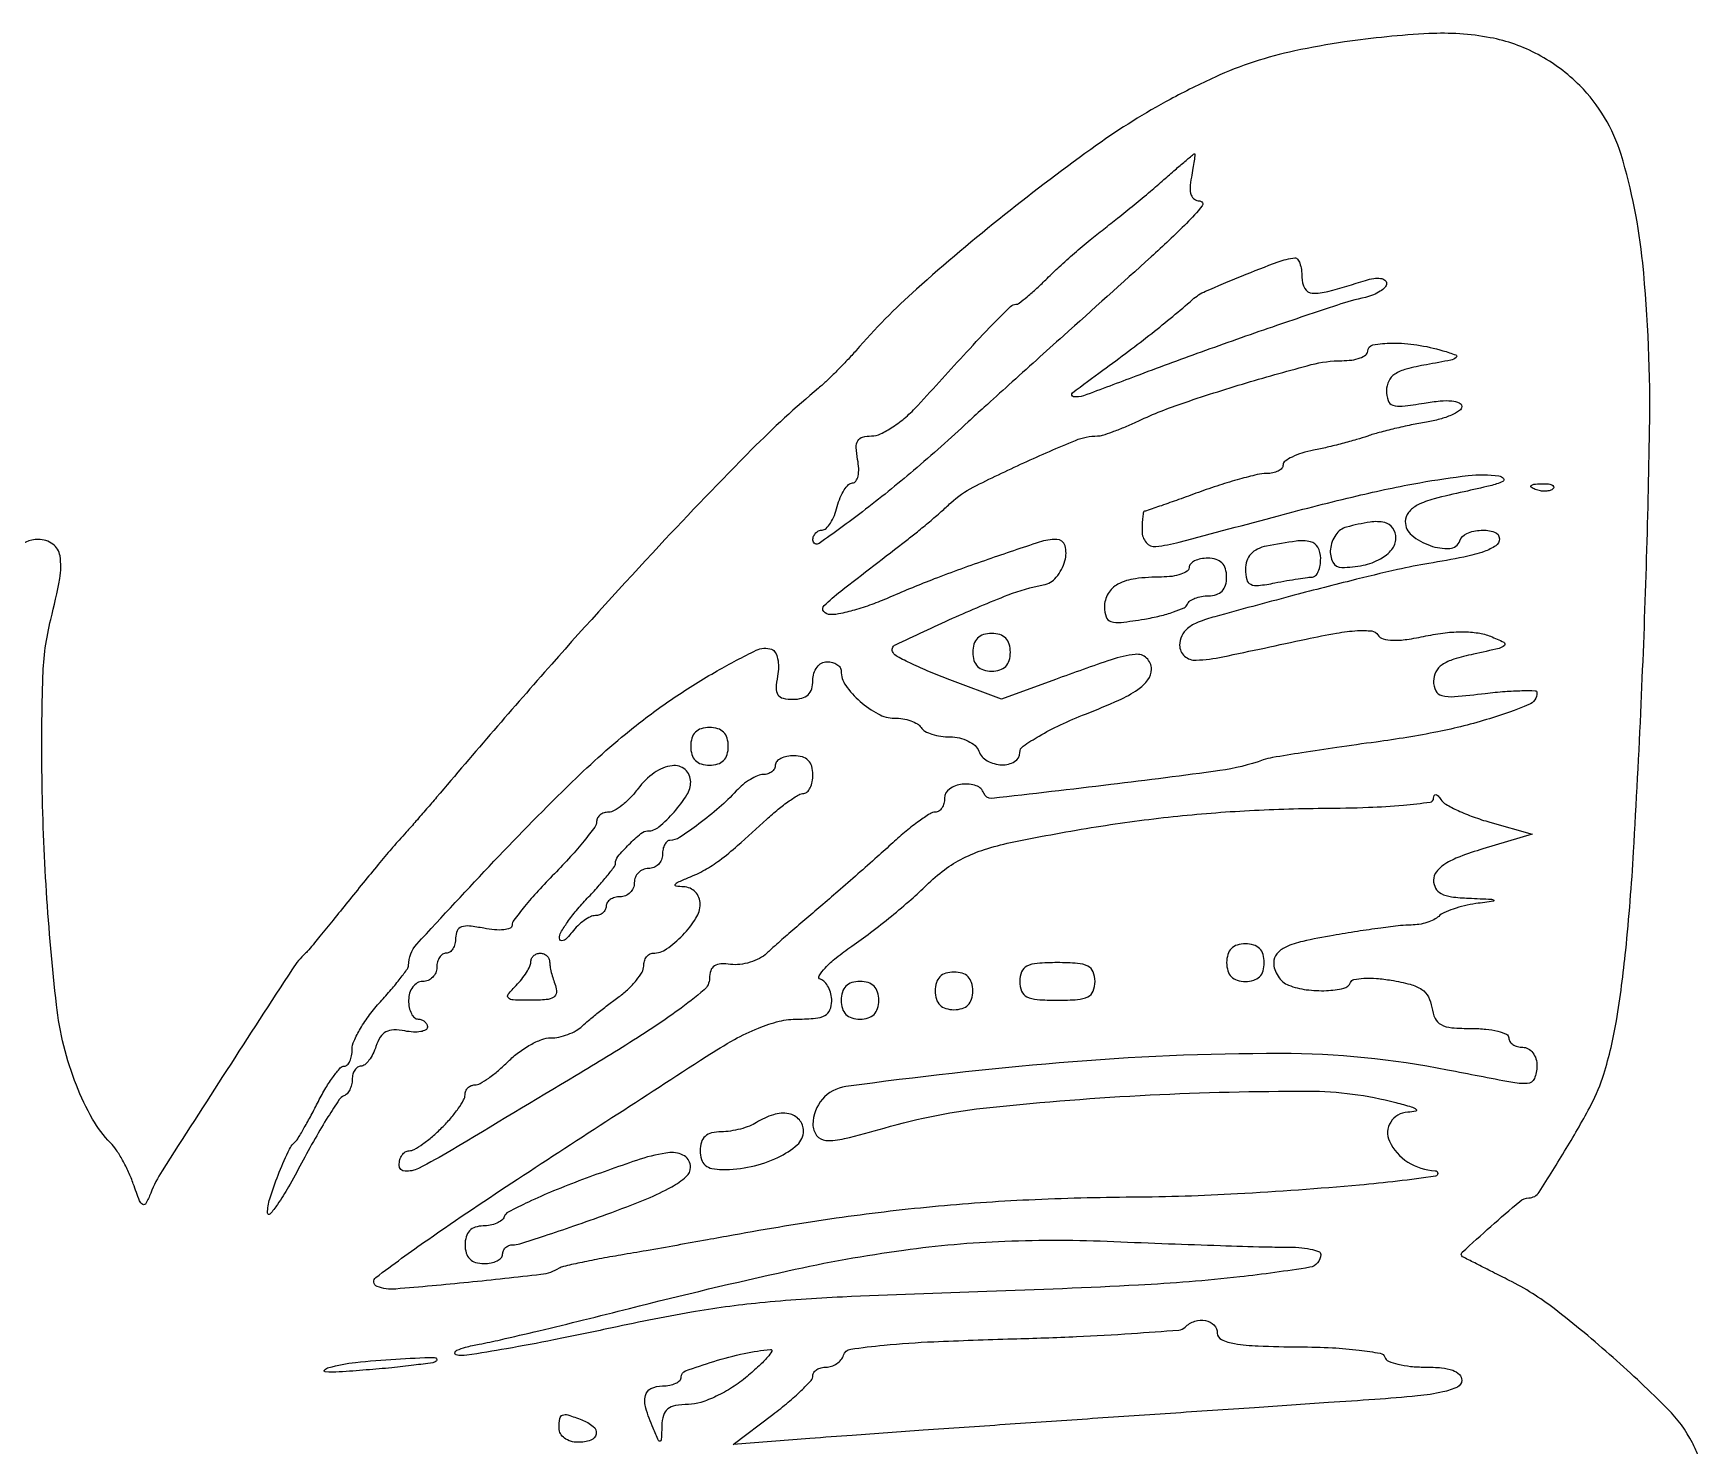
# Model space of a CAD drawing. Extents: x 0 to 371, y 0 to 299.
# Drawn here: x 191.1 to 368.1, y 148.6 to 298.8 of the extents above; entities that cross this region are included whole.
import ezdxf

# ---------------------------------------------------------------- set-up
doc = ezdxf.new("R2010")
doc.units = 0

msp = doc.modelspace()

# ---------------------------------------------------------------- linework, layer by layer
msp.add_lwpolyline([(368.092174, 147.704481, 0.025387), (367.529026, 148.94387, 0.076867), (364.903729, 152.53938, 0.015307), (359.098445, 158.013772, 0.016764), (352.824288, 163.212508, 0.048382), (348.050709, 166.216762, -0.000551), (346.277854, 167.108707, -0.000805), (344.718641, 167.89847, -0.000385), (343.393371, 168.573705, -0.014435), (343.097857, 168.735477, -0.504362), (343.047637, 169.203892, -0.004497), (346.104483, 171.963537, -0.006168), (349.1683, 174.613088, -0.170615), (350.145754, 174.984027, 0.248476), (351.217432, 175.58604, 0.006931), (354.121892, 180.23908, 0.014165), (356.767227, 184.90416, 0.047248), (358.114391, 188.152959, 0.033823), (359.447368, 193.819447, 0.015713), (360.442328, 201.313486, 0.01061), (361.27425, 211.775251, 0.003311), (362.084982, 227.5, 0.007123), (362.978542, 256.650113, 0.028852), (362.24527, 274.399138, 0.049129), (359.940911, 285.935233, 0.123132), (355.556432, 293.243568, 0.072659), (351.12164, 296.547782, 0.078065), (346.032494, 298.344903, 0.058995), (339.518071, 298.774111, 0.023163), (330.547238, 297.888693, 0.015812), (325.23462, 296.942141, 0.02748), (320.910547, 295.778462, 0.027695), (316.763091, 294.154478, 0.016361), (312, 291.786863, 0.03144), (304.167081, 286.909953, 0.013615), (294.364664, 279.504831, 0.013598), (284.997756, 271.592812, 0.032148), (278.588942, 265.087571, -0.010264), (277.650669, 264.047912, -0.007249), (276.556222, 262.917444, -0.007319), (275.478058, 261.866841, -0.015282), (274.602453, 261.087571, 0.023211), (267.517852, 254.578277, 0.007527), (257.648623, 244.323206, 0.006939), (246.225954, 231.745181, 0.005185), (233.974071, 217.578598, -0.002206), (232.916901, 216.341393, -0.001855), (231.786133, 215.039616, -0.001871), (230.744744, 213.858622, -0.005173), (230, 213.037649, 0.01116), (229.179499, 212.11111, 0.002291), (227.775586, 210.437123, 0.00241), (226.162337, 208.476382, 0.002264), (224.533909, 206.459051, -0.001531), (222.975645, 204.52284, -0.002168), (221.576021, 202.809846, -0.00123), (220.384765, 201.37193, -0.030977), (220.033909, 201, 0.060411), (218.648265, 199.346562, 0.00087), (211.646684, 188.544649, 0.00108), (204.78923, 177.874155, 0.047049), (203.568247, 175.5, -0.023035), (203.063974, 174.391819, -0.418902), (202.728757, 174.286541, -0.180936), (202.384873, 174.675701, -0.007219), (201.722861, 176.482143, 0.023067), (201.222373, 177.724506, 0.019391), (200.582251, 178.991361, 0.019831), (199.906101, 180.103407, 0.049902), (199.306384, 180.836473, -0.067889), (197.380285, 183.371033, -0.035134), (195.668019, 186.970493, -0.032824), (194.335701, 191.156292, -0.032369), (193.555078, 195.5, -0.012515), (192.492678, 207.53157, -0.012071), (192.017208, 219.746982, -0.011451), (192.104099, 230.424932, -0.053687), (192.949732, 236.5, 0.015744), (193.892748, 240.837178, 0.084611), (193.925948, 243.244707, 0.199938), (193.154783, 244.503353, 0.157899), (191.62132, 245, 0.214902), (189.226566, 243.920888, 0.113015)], format="xyb")
for points in [[(314.244751, 283.5, 0.034975), (314.112117, 282.390344, 0.097509), (314.225218, 281.617767, 0.158542), (314.574227, 281.162679, 0.149031), (315.133423, 280.985884, -0.622208), (315.386863, 280.457572, -0.031258), (313.730732, 278.600953, -0.011263), (309.965425, 275.040868, -0.001094), (300.63716, 266.647741, 0.000644), (297.771499, 264.074016, 0.000596), (294.836289, 261.424649, 0.000594), (292.228076, 259.059151, 0.00199), (290.526696, 257.5, -0.009986), (284.702929, 252.33195, -0.013767), (279.258205, 247.944193, -0.008632), (274.666317, 244.571386, -0.608659), (274, 244.915971, -0.089292), (274.074506, 245.329848, -0.09511), (274.288153, 245.681566, -0.099864), (274.606715, 245.916876, -0.109722), (274.980948, 246, 0.196992), (275.401511, 246.172385, 0.05533), (275.858059, 246.734375, 0.046776), (276.277157, 247.542915, 0.034719), (276.589356, 248.5, -0.035689), (276.903591, 249.457034, -0.047726), (277.328649, 250.265625, -0.056603), (277.793853, 250.826482, -0.193686), (278.224985, 251, 0.255556), (278.573379, 251.19051, 0.090492), (278.79662, 251.734375, 0.062244), (278.865182, 252.542108, 0.037326), (278.755249, 253.5, -0.032901), (278.59766, 254.77364, -0.149218), (278.772657, 255.492095, -0.19726), (279.282906, 255.876861, -0.064234), (280.237462, 256, 0.112482), (281.190834, 256.217224, 0.03396), (282.491052, 256.954687, 0.032127), (283.879803, 258.006194, 0.029985), (285.156751, 259.25, -0.001209), (290.325921, 264.899702, -0.006743), (293.145575, 267.884739, -0.005895), (295.013167, 269.764352, -0.196683), (295.589048, 270, 0.165088), (295.927322, 270.114819, 0.009515), (296.795806, 270.807813, 0.013659), (297.809352, 271.696447, 0.009556), (298.904041, 272.75, -0.010938), (300.192927, 273.983607, -0.00616), (301.807617, 275.426562, -0.006145), (303.473938, 276.843475, -0.010002), (304.926582, 278, 0.00552), (306.405496, 279.155936, 0.003216), (308.155174, 280.573438, 0.003214), (309.889656, 282.015965, 0.00543), (311.322325, 283.25, -0.002057), (312.529693, 284.304241, -0.003305), (313.568899, 285.192187, -0.000664), (314.488068, 285.965032, -0.176243), (314.584189, 286, -0.450803), (314.630191, 285.947946, -0.002915), (314.541597, 285.265625, -0.008473), (314.418077, 284.458698, -0.005011)], [(326, 272.883423, 0.126807), (326.308808, 271.685367, 0.259293), (327.106394, 271.186597, 0.080594), (328.776456, 271.370036, 0.007577), (332.75, 272.535898, -0.035958), (333.642224, 272.74355, -0.072754), (334.361862, 272.751846, -0.120269), (334.824675, 272.570678, -0.244265), (335, 272.233209, -0.184854), (334.839565, 271.814087, -0.063232), (334.339063, 271.380976, -0.052528), (333.611169, 271.000098, -0.03997), (332.75, 270.736324, 0.025783), (329.781702, 269.918402, 0.002627), (322.862957, 267.581852, 0.003544), (315.27199, 264.91347, 0.00455), (308.329445, 262.346012, -0.002338), (302.784416, 260.267441, -0.134496), (301.708357, 260.174045, -0.650648), (301.607729, 260.591893, -0.006637), (304.823298, 262.986958, 0.004309), (307.572503, 265.014827, 0.005757), (310.030335, 266.905343, 0.006233), (312.270322, 268.715414, 0.007164), (314.361591, 270.5, -0.077099), (315.744134, 271.380074, -0.006716), (319.592997, 273.005288, -0.007343), (323.465125, 274.513515, -0.064809), (325.25, 274.926363, -0.260959), (325.537316, 274.800576, -0.074075), (325.779688, 274.356625, -0.054247), (325.945513, 273.689, -0.03378)], [(341, 265.067357, -0.018296), (342.3583, 264.614369, -0.572023), (342.407929, 264.330572, -0.12913), (341.846465, 264.060811, -0.003814), (339.25, 263.57914, 0.019945), (337.102032, 263.108538, 0.080059), (335.875617, 262.567687, 0.137191), (335.232354, 261.838676, 0.113056), (335, 260.824204, 0.078889), (335.167382, 259.769942, 0.238418), (335.665526, 259.269407, 0.109931), (336.682044, 259.166683, 0.012275), (339, 259.5, -0.018299), (340.705031, 259.724255, -0.046439), (341.952894, 259.725964, -0.077205), (342.737262, 259.529399, -0.30145), (343, 259.133211, -0.250543), (342.763335, 258.690555, -0.042853), (341.898438, 258.214478, -0.037912), (340.686556, 257.783414, -0.025469), (339.25, 257.469664, 0.009795), (337.631302, 257.168936, 0.007416), (335.867188, 256.777948, 0.007504), (334.221355, 256.361294, 0.017256), (333, 255.986876, -0.012776), (331.810997, 255.610691, -0.006267), (330.279688, 255.18963, -0.006214), (328.676776, 254.791632, -0.008982), (327.25, 254.48307, 0.025637), (326.005064, 254.170109, 0.037669), (324.954687, 253.759261, 0.042281), (324.204942, 253.317286, 0.243027), (324, 252.920545, -0.184434), (323.865809, 252.569127, -0.090322), (323.481791, 252.27041, -0.070185), (322.910934, 252.067958, -0.050209), (322.235883, 252, 0.057483), (321.232927, 251.884312, 0.009997), (319.382644, 251.4125, 0.010746), (317.224245, 250.765683, 0.009445), (315, 250, -0.001455), (312.883577, 249.233393, -0.002277), (311.057981, 248.5875, -0.000603), (309.462541, 248.033355, -0.083465), (309.264117, 248, 0.362355), (309.159568, 247.912781, 0.014025), (309.077584, 247.378255, 0.019324), (309.019015, 246.694909, 0.011715), (309, 245.883423, 0.172274), (309.432414, 244.665654, 0.255461), (310.457208, 244.246594, 0.036415), (312.96442, 244.715394, 0.00104), (323.5, 247.514968, -0.006931), (331.864106, 249.632347, -0.013886), (338.536053, 251.028701, -0.016506), (343.692087, 251.78441, -0.061895), (346.957454, 251.748134, -0.186058), (347.436731, 251.484652, -0.497428), (347.363955, 251.16364, -0.046754), (346.027753, 250.704103, -0.006962), (343.25, 250.071624, 0.011711), (340.054279, 249.311984, 0.053603), (338.274106, 248.633986, 0.108561), (337.338704, 247.866235, 0.168375), (337, 246.888947, 0.224934), (337.680224, 245.453395, 0.086585), (339.650771, 244.34324, 0.097535), (341.721737, 244.03901, 0.30946), (342.780686, 244.842059, -0.220234), (343.529241, 245.63709, -0.082335), (345.0621, 245.976091, -0.094386), (346.484911, 245.783036, -0.322457), (347, 245.067388, -0.246465), (346.613144, 244.330252, -0.067135), (345.402201, 243.714931, -0.035146), (343.235341, 243.125017, -0.008057), (339.5, 242.447519, 0.015428), (336.176442, 241.793969, 0.004729), (331.199811, 240.605203, 0.003945), (324.795942, 238.957568, 0.001993), (316.75, 236.785242, 0.026908), (314.970305, 236.19252, 0.076536), (313.844579, 235.535853, 0.113107), (313.22194, 234.741321, 0.110304), (313, 233.747519, 0.213516), (313.516325, 232.593539, 0.197038), (314.745623, 232.15831, 0.039055), (317.592857, 232.521537, 0.002112), (326.467162, 234.405447, -0.009818), (329.68455, 235.036808, -0.028981), (331.921798, 235.297931, -0.040465), (333.43349, 235.263699, -0.232481), (334.092643, 234.8501, 0.187383), (334.649739, 234.429441, 0.063377), (335.672588, 234.275169, 0.042195), (337.155688, 234.36609, 0.016142), (339.192528, 234.732209, -0.022763), (341.243614, 235.072929, -0.031069), (343.113811, 235.179607, -0.035303), (344.744488, 235.055903, -0.059458), (346.067046, 234.696886, -0.01875), (347.47015, 234.068041, -0.506524), (347.530727, 233.723933, -0.145778), (346.978318, 233.409236, -0.004008), (344.25, 232.798285, 0.021009), (342.160036, 232.255067, 0.074382), (340.912344, 231.660354, 0.123906), (340.242262, 230.913032, 0.121696), (340, 229.932415, 0.113269), (340.235771, 228.90501, 0.225443), (340.87229, 228.394298, 0.079858), (342.222892, 228.29509, 0.007735), (345.5, 228.628946, -0.009503), (347.60902, 228.83627, -0.016021), (349.384375, 228.919674, -0.009982), (350.803412, 228.912494, -0.406903), (351, 228.710923, -0.304492), (350.139919, 227.429546, -0.022636), (345.967962, 225.938543, -0.02535), (340.441677, 224.543412, -0.016138), (333.896605, 223.458118, 0.002683), (329.733152, 222.882362, 0.003691), (325.997705, 222.317176, 0.002375), (322.867699, 221.804682, 0.043893), (321.896605, 221.551775, -0.051214), (317.280173, 220.421247, -0.004813), (305.682614, 218.926233, -0.001344), (293.040048, 217.454531, -0.353522), (292.166667, 218.009938, 0.233466), (291.364943, 218.814753, 0.113075), (289.883166, 218.968538, 0.116897), (288.515454, 218.46227, 0.250963), (288, 217.5, -0.063617), (287.926735, 216.9265, -0.081538), (287.711594, 216.440625, -0.098485), (287.392618, 216.115529, -0.150768), (287.018192, 216, 0.142378), (286.454801, 215.836252, 0.014354), (285.284723, 215.045312, 0.017082), (283.923438, 213.994723, 0.012795), (282.495731, 212.75, -0.003441), (280.84322, 211.253966, -0.001839), (278.781335, 209.426563, -0.00183), (276.662565, 207.576319, -0.002856), (274.822959, 206, 0.001865), (273.123969, 204.55, 0.001865), (271.435995, 203.0875, 0.001822), (269.971961, 201.800001, 0.007403), (269.09542, 201, -0.068727), (268.319534, 200.449193, -0.045597), (267.307717, 200.034493, -0.045332), (266.228582, 199.807593, -0.064519), (265.25, 199.819551, 0.04618), (264.196608, 199.870982, 0.136611), (263.514326, 199.648623, 0.167613), (263.127365, 199.14178, 0.0792), (262.993105, 198.319551, -0.220065), (262.431601, 197.117542, -0.017772), (259.61552, 194.909244, -0.01675), (255.328344, 192.001476, -0.005481), (248.823955, 188, -0.000596), (235.525885, 180.040217, -0.017362), (232.05633, 178.129205, -0.12875), (230.621132, 177.819338, -0.401544), (230, 178.468063, -0.066462), (230.078186, 179.053672, -0.08354), (230.307102, 179.549993, -0.099358), (230.646776, 179.881936, -0.144958), (231.045455, 180, 0.130216), (231.59785, 180.146343, 0.023416), (232.50483, 180.721023, 0.023867), (233.529054, 181.514816, 0.01959), (234.545455, 182.454545, 0.01959), (235.485184, 183.470946, 0.023867), (236.278977, 184.49517, 0.023416), (236.853657, 185.40215, 0.130216), (237, 185.954545, -0.099038), (237.079812, 186.353531, -0.097945), (237.307102, 186.692898, -0.097945), (237.646469, 186.920188, -0.099038), (238.045455, 187, 0.131281), (238.599762, 187.148092, 0.023009), (239.518182, 187.734375, 0.023573), (240.557106, 188.542851, 0.019243), (241.590909, 189.5, -0.036182), (242.697068, 190.456688, -0.034032), (243.951664, 191.265625, -0.035875), (245.164198, 191.826039, -0.090552), (246.116883, 192, 0.05238), (246.989159, 192.091632, 0.037121), (247.93482, 192.367188, 0.037615), (248.808646, 192.771057, 0.062802), (249.460621, 193.25, -0.015639), (250.143962, 193.858757, -0.005539), (251.158216, 194.688021, -0.005491), (252.293007, 195.574802, -0.006433), (253.389192, 196.390073, 0.031368), (254.388394, 197.213626, 0.035511), (255.233075, 198.124415, 0.038176), (255.825497, 198.989518, 0.131789), (256, 199.640073, -0.071011), (256.074185, 200.159787, -0.086465), (256.290392, 200.600521, -0.100284), (256.611589, 200.895175, -0.136444), (256.988569, 201, 0.153295), (258.430273, 201.452649, 0.049428), (260.152801, 202.924903, 0.049504), (261.562025, 204.718815, 0.142693), (262, 206.222241, 0.093411), (261.869094, 206.916826, 0.097169), (261.49499, 207.505271, 0.097894), (260.92898, 207.905609, 0.096355), (260.25, 208.063386, -0.02396), (259.450548, 208.130792, -0.52188), (259.359102, 208.307836, -0.169216), (259.627129, 208.557689, -0.008258), (260.762765, 209.035884, 0.03128), (262.493182, 209.860216, 0.033517), (264.065847, 210.877411, 0.021192), (265.986903, 212.442069, 0.004864), (269.089325, 215.25, -0.014919), (270.300944, 216.303077, -0.019233), (271.477312, 217.192187, -0.017305), (272.49601, 217.851109, -0.135708), (273.034478, 218, 0.1966), (273.403315, 218.150858, 0.086348), (273.716378, 218.5875, 0.06626), (273.928946, 219.234499, 0.04631), (274, 220, 0.072254), (273.873159, 220.873159, 0.124864), (273.5, 221.5, 0.124864), (272.873159, 221.873159, 0.072254), (272, 222, 0.048028), (271.234582, 221.926307, 0.068025), (270.5875, 221.70625, 0.088204), (270.151477, 221.381882, 0.191087), (270, 221, -0.126938), (269.901595, 220.618633, -0.100762), (269.624658, 220.29375, -0.089679), (269.210396, 220.075349, -0.076723), (268.722241, 220, 0.09943), (268.119636, 219.878969, 0.037171), (267.347288, 219.485938, 0.035021), (266.545719, 218.919663, 0.035616), (265.835849, 218.25, -0.026867), (264.040319, 216.495843, -0.019803), (261.879154, 214.746685, -0.015304), (259.815837, 213.303934, -0.145925), (258.796609, 213, 0.181717), (258.492543, 212.885718, 0.091146), (258.234004, 212.559375, 0.071077), (258.058853, 212.073951, 0.051136), (258, 211.5, -0.099038), (257.885486, 210.927543, -0.097945), (257.559375, 210.440625, -0.097945), (257.072457, 210.114514, -0.099038), (256.5, 210, 0.099038), (255.927543, 209.885486, 0.097945), (255.440625, 209.559375, 0.097945), (255.114514, 209.072457, 0.099038), (255, 208.5, -0.099038), (254.885486, 207.927543, -0.097945), (254.559375, 207.440625, -0.097945), (254.072457, 207.114514, -0.099038), (253.5, 207, 0.064853), (252.926543, 206.925306, 0.082425), (252.440625, 206.70625, 0.098894), (252.115568, 206.381354, 0.148195), (252, 206, -0.113217), (251.912501, 205.618535, -0.100251), (251.665196, 205.29375, -0.094072), (251.295455, 205.075826, -0.086463), (250.860243, 205, 0.11302), (250.329883, 204.878567, 0.04167), (249.66506, 204.485938, 0.038672), (248.984545, 203.919623, 0.037549), (248.392046, 203.25, -0.029495), (247.878089, 202.649959, -0.089936), (247.444494, 202.337683, -0.260974), (247.169888, 202.355776, -0.246196), (247.031803, 202.601686, -0.140966), (247.187079, 203.206696, -0.019838), (247.890592, 204.301895, -0.021341), (248.853569, 205.559905, -0.016681), (250, 206.842584, 0.0086), (251.149389, 208.087487, 0.012409), (252.11875, 209.230184, 0.008158), (252.881396, 210.208029, 0.162935), (253, 210.562327, -0.176641), (253.262157, 211.281236, -0.020766), (254.431628, 212.55977, -0.020704), (255.703006, 213.737056, -0.17825), (256.41714, 214, 0.176031), (257.625072, 214.438867, 0.038401), (259.234776, 216.011501, 0.039349), (260.600006, 217.838946, 0.141678), (261, 219.222241, 0.217485), (260.404611, 220.526302, 0.213802), (259.022895, 220.943045, 0.124736), (257.130977, 220.195022, 0.075636), (255.402724, 218.5, -0.02965), (254.591204, 217.543156, -0.033942), (253.705891, 216.734375, -0.036208), (252.873751, 216.165064, -0.132677), (252.262651, 216, 0.077213), (251.780281, 215.925063, 0.089932), (251.370904, 215.707956, 0.100773), (251.09723, 215.384962, 0.126178), (251, 215.005807, -0.161119), (250.804497, 214.414852, -0.010385), (249.678125, 212.9628, -0.014312), (248.2239, 211.267978, -0.010126), (246.5, 209.446991, 0.009339), (244.77599, 207.631622, 0.013369), (243.321875, 205.954097, 0.009209), (242.185916, 204.517394, 0.164102), (242, 203.966184, -0.309935), (241.787888, 203.656867, -0.065997), (241.11875, 203.495379, -0.047734), (240.150035, 203.486069, -0.02791), (239, 203.65, 0.022111), (237.475293, 203.8854, 0.10999), (236.619231, 203.790737, 0.205499), (236.165392, 203.380825, 0.108132), (236, 202.625, -0.059639), (235.925611, 202.003555, -0.078506), (235.70625, 201.477344, -0.09682), (235.38142, 201.124932, -0.159601), (235, 201, 0.148195), (234.618646, 200.884432, 0.098894), (234.29375, 200.559375, 0.082425), (234.074694, 200.073457, 0.064853), (234, 199.5, -0.099038), (233.885486, 198.927543, -0.097945), (233.559375, 198.440625, -0.097945), (233.072457, 198.114514, -0.099038), (232.5, 198, 0.130775), (231.924246, 197.846791, 0.10214), (231.4375, 197.416667, 0.08892), (231.111864, 196.769411, 0.072314), (231, 196, 0.048028), (231.073693, 195.234582, 0.068025), (231.29375, 194.5875, 0.088204), (231.618118, 194.151477, 0.191087), (232, 194, -0.084813), (232.381878, 193.934754, -0.093418), (232.70625, 193.746985, -0.100434), (232.923181, 193.467222, -0.11535), (233, 193.138672, -0.278227), (232.821828, 192.843266, -0.080019), (232.294535, 192.665217, -0.055733), (231.518812, 192.622822, -0.033045), (230.598417, 192.736435, 0.048835), (229.415242, 192.844749, 0.121682), (228.579003, 192.63258, 0.131879), (227.978727, 192.07011, 0.062161), (227.531029, 191.097764, -0.03786), (227.207534, 190.294877, -0.04814), (226.78685, 189.616218, -0.05621), (226.337506, 189.14667, -0.175541), (225.932612, 189, 0.149959), (225.57695, 188.890877, 0.098617), (225.273955, 188.583854, 0.081817), (225.069615, 188.124959, 0.064002), (225, 187.583333, -0.058233), (224.933792, 187.016781, -0.059431), (224.7388, 186.484896, -0.065638), (224.451078, 186.065417, -0.120541), (224.110808, 185.833333, 0.157318), (223.622811, 185.44613, 0.00682), (222.422142, 183.590707, 0.011046), (221.058842, 181.309209, 0.007597), (219.610808, 178.666947, -0.008699), (218.223119, 176.147988, -0.019348), (217.060675, 174.292303, -0.033564), (216.258832, 173.270615, -0.687472), (216, 173.369894, -0.076815), (216.234888, 174.889803, -0.016412), (217.127238, 177.41663, -0.015514), (218.17554, 179.873292, -0.093015), (218.979646, 181, 0.066605), (219.270266, 181.365077, 0.005075), (219.907465, 182.454688, 0.006909), (220.638934, 183.77725, 0.005207), (221.407471, 185.25, -0.016661), (222.199499, 186.686562, -0.023895), (223.002115, 187.898438, -0.021342), (223.72852, 188.805168, -0.216462), (224.157471, 189, 0.19946), (224.479382, 189.133738, 0.085352), (224.752507, 189.522035, 0.065353), (224.938041, 190.096901, 0.045448), (225, 190.777139, -0.106555), (225.193743, 191.675934, -0.027608), (225.88125, 192.997088, -0.0268), (226.851737, 194.450906, -0.024492), (228, 195.838857, 0.00826), (229.14939, 197.139801, 0.011915), (230.11875, 198.33052, 0.007727), (230.882831, 199.348251, 0.158441), (231, 199.708726, -0.187514), (231.877185, 201.965463, -0.004058), (240.079855, 210.778129, -0.01003), (248.381315, 219.207722, -0.024319), (254.92214, 224.995203, -0.02017), (259.238396, 228.178114, -0.019841), (263.820319, 231.02143, -0.01418), (267.967471, 233.219423, -0.201941), (269.604659, 233.318558, -0.184127), (269.99328, 232.989749, -0.071612), (270.246399, 232.320172, -0.058164), (270.337002, 231.437143, -0.043761), (270.238082, 230.465114, 0.034231), (270.083478, 229.18775, 0.161523), (270.276519, 228.485507, 0.194811), (270.823886, 228.11308, 0.053212), (271.883423, 228, 0.064034), (272.827779, 228.12144, 0.125985), (273.485428, 228.48623, 0.131465), (273.869599, 229.109637, 0.07284), (274, 230, -0.072314), (274.111864, 230.769411, -0.08892), (274.4375, 231.416667, -0.10214), (274.924246, 231.846791, -0.130775), (275.5, 232, -0.064076), (276.073484, 231.926204, -0.081871), (276.559375, 231.709608, -0.098643), (276.884455, 231.388432, -0.149803), (277, 231.011431, 0.15525), (277.486706, 229.48172, 0.057639), (279.012555, 227.780925, 0.057167), (280.932997, 226.438109, 0.124638), (282.663224, 226, -0.041261), (283.55783, 225.92605, -0.043518), (284.411758, 225.70625, -0.047676), (285.106566, 225.384064, -0.122545), (285.5, 225, 0.131736), (285.908481, 224.615428, 0.045117), (286.662745, 224.29375, 0.041106), (287.59871, 224.073827, 0.037171), (288.590402, 224, -0.05628), (289.578718, 223.888401, -0.058178), (290.505595, 223.559375, -0.064545), (291.236212, 223.074151, -0.122922), (291.638374, 222.5, 0.177168), (292.544602, 221.460696, 0.11723), (294.087082, 221.034464, 0.143272), (295.450803, 221.380357, 0.26543), (296, 222.342014, -0.245472), (296.346134, 223.004569, -0.019837), (298.05625, 224.096553, -0.023146), (300.317898, 225.280687, -0.015541), (303, 226.430383, 0.010871), (306.534496, 227.906541, 0.04534), (308.548649, 229.027841, 0.084695), (309.627022, 230.068465, 0.159898), (310, 231.204947, 0.209291), (309.484593, 232.382326, 0.21648), (308.280253, 232.780311, 0.055715), (305.717649, 232.211208, 0.005544), (299.781443, 230.105102), (294.062887, 228.004542), (288.55045, 230.067008, -0.009549), (286.401049, 230.91834, -0.013108), (284.50452, 231.770816, -0.009818), (282.971571, 232.54619, -0.133104), (282.517938, 232.970975, -0.447321), (282.764474, 233.804204, -0.004787), (288.848723, 236.611541, -0.012072), (294.754562, 239.098643, -0.049133), (298.5, 240.160486, 0.179583), (299.878125, 240.974342, 0.099361), (300.799309, 242.727041, 0.140323), (300.810506, 244.32544, 0.336663), (299.922222, 245, 0.079036), (298.070917, 244.705522, 0.004525), (292.588233, 242.860968, 0.007675), (286.907948, 240.794335, 0.013269), (282.260898, 238.879663, -0.016672), (280.480313, 238.160159, -0.016123), (278.63594, 237.552151, -0.01627), (276.979872, 237.122832, -0.055336), (275.873394, 237, -0.225026), (275.151661, 237.342143, -0.388686), (275.186161, 237.957659, -0.02853), (276.951961, 239.494965, -0.00104), (284, 244.933519, 0.007403), (285.114069, 245.816024, 0.004558), (286.400264, 246.885932, 0.00457), (287.653084, 247.967373, 0.008156), (288.660473, 248.882715, -0.071252), (291.0548, 250.561906, -0.010396), (296.421476, 253.144765, -0.008977), (301.919842, 255.533298, -0.098279), (304.271279, 256, 0.075996), (304.807241, 256.081935, 0.011152), (305.851238, 256.434524, 0.012378), (307.074487, 256.912868, 0.010344), (308.348871, 257.479231, -0.027323), (313.146781, 259.419322, -0.010025), (320.114224, 261.647954, -0.007943), (326.997893, 263.580104, -0.064529), (330.23788, 264, 0.034418), (331.29584, 264.072913, 0.052484), (332.188627, 264.29375, 0.068343), (332.802602, 264.616391, 0.242198), (333, 265, -0.360591), (333.556417, 265.671217, -0.044545), (335.593856, 265.870399, -0.04011), (338.242461, 265.680012, -0.033356)], [(352.729167, 250.395833, -0.126455), (352.402231, 250.202593, -0.060344), (351.916927, 250.123424, -0.05415), (351.359369, 250.160852, -0.051402), (350.8125, 250.316886, -0.054073), (350.395823, 250.538436, -0.470617), (350.37858, 250.720685, -0.168741), (350.670344, 250.862007, -0.018894), (351.416667, 250.921053, -0.028489), (352.112848, 250.910055, -0.077125), (352.592839, 250.799335, -0.208169), (352.77538, 250.614691, -0.296942)], [(330.75, 246.310674, 0.182788), (329.60387, 245.497285, 0.11961), (329.035922, 243.960153, 0.152638), (329.297581, 242.578003, 0.279905), (330.25, 242.013655, 0.047861), (332.509534, 242.255374, 0.073291), (334.357582, 242.926911, 0.096553), (335.570201, 243.922379, 0.174468), (336, 245.116631, 0.150857), (335.665748, 246.199264, 0.189276), (334.804316, 246.785771, 0.095987), (333.246818, 246.83601, 0.024122)], [(322.25, 244.294267, 0.064637), (321.284618, 243.975022, 0.097125), (320.576373, 243.445377, 0.103179), (320.148371, 242.713912, 0.081123), (320, 241.805449, 0.061213), (320.131682, 240.733874, 0.228079), (320.55407, 240.22525, 0.138344), (321.385011, 240.095981, 0.019199), (323.125, 240.375, -0.004902), (324.385597, 240.614291, -0.005698), (325.589063, 240.816406, -0.005102), (326.610229, 240.965306, -0.03366), (327.125, 241, 0.212215), (327.459633, 241.148727, 0.080658), (327.742969, 241.5875, 0.061381), (327.935839, 242.234286, 0.041823), (328, 243, 0.123944), (327.707447, 244.162055, 0.217363), (326.932689, 244.750378, 0.090216), (325.386288, 244.81452, 0.012947)], [(314, 242, -0.25072), (313.794513, 241.615966, -0.064599), (313.142775, 241.29375, -0.050053), (312.199652, 241.072813, -0.032533), (311.081787, 241, 0.031495), (308.292302, 240.824116, 0.089679), (306.442619, 240.242163, 0.140105), (305.388587, 239.236142, 0.133357), (305, 237.805113, 0.084648), (305.17809, 236.7607, 0.239834), (305.697282, 236.265019, 0.10338), (306.766087, 236.173488, 0.010998), (309.25, 236.530101, 0.017637), (310.902184, 236.864775, 0.0246), (312.349479, 237.287728, 0.022663), (313.473985, 237.73534, 0.198891), (313.833333, 238.117998, -0.152157), (314.097796, 238.456419, -0.058033), (314.631771, 238.740912, -0.05054), (315.325343, 238.934804, -0.042927), (316.083333, 239, 0.079088), (316.906022, 239.130948, 0.123365), (317.510417, 239.51087, 0.119776), (317.87567, 240.140434, 0.071947), (318, 241, 0.072254), (317.873159, 241.873159, 0.124864), (317.5, 242.5, 0.124864), (316.873159, 242.873159, 0.072254), (316, 243, 0.048028), (315.234582, 242.926307, 0.068025), (314.5875, 242.70625, 0.088204), (314.151477, 242.381882, 0.191087)], [(291, 233, 0.072254), (291.126841, 232.126841, 0.124864), (291.5, 231.5, 0.124864), (292.126841, 231.126841, 0.072254), (293, 231, 0.072254), (293.873159, 231.126841, 0.124864), (294.5, 231.5, 0.124864), (294.873159, 232.126841, 0.072254), (295, 233, 0.072254), (294.873159, 233.873159, 0.124864), (294.5, 234.5, 0.124864), (293.873159, 234.873159, 0.072254), (293, 235, 0.072254), (292.126841, 234.873159, 0.124864), (291.5, 234.5, 0.124864), (291.126841, 233.873159, 0.072254)], [(261, 223, 0.072254), (261.126841, 222.126841, 0.124864), (261.5, 221.5, 0.124864), (262.126841, 221.126841, 0.072254), (263, 221, 0.072254), (263.873159, 221.126841, 0.124864), (264.5, 221.5, 0.124864), (264.873159, 222.126841, 0.072254), (265, 223, 0.072254), (264.873159, 223.873159, 0.124864), (264.5, 224.5, 0.124864), (263.873159, 224.873159, 0.072254), (263, 225, 0.072254), (262.126841, 224.873159, 0.124864), (261.5, 224.5, 0.124864), (261.126841, 223.873159, 0.072254)], [(346, 214.929646), (350.5, 213.65231), (345.25, 212.089114, 0.017219), (342.796833, 211.265728, 0.051662), (341.216159, 210.479643, 0.084902), (340.312304, 209.664027, 0.168383), (340, 208.762959, 0.125592), (340.216133, 207.916075, 0.150973), (340.803024, 207.345434, 0.086005), (341.898456, 207.00647, 0.022145), (343.75, 206.850168, -0.001033), (346.151373, 206.749253, -0.154116), (346.408323, 206.655491, -0.661073), (346.380678, 206.548633, -0.001994), (344.5, 206.273221, 0.023158), (343.281838, 206.041811, 0.023836), (342.102188, 205.700424, 0.024425), (341.112882, 205.30734, 0.086204), (340.55, 204.923053, -0.079435), (340.045753, 204.568765, -0.03691), (339.300937, 204.271147, -0.035366), (338.455131, 204.068052, -0.041262), (337.631913, 204, 0.028105), (336.500513, 203.936353, 0.004921), (334.381952, 203.676095, 0.005326), (331.900421, 203.319486, 0.004759), (329.331913, 202.897345, 0.011234), (326.087191, 202.256886, 0.052856), (324.288141, 201.654787, 0.11005), (323.343552, 200.939995, 0.177785), (323, 200.004334, 0.080498), (323.118259, 199.274542, 0.065579), (323.46465, 198.561592, 0.066564), (323.977078, 197.972808, 0.089056), (324.581787, 197.606989, 0.058416), (326.471946, 197.124938, 0.044174), (328.613209, 197.029118, 0.043933), (330.452668, 197.27219, 0.253944), (331.166667, 197.894089, -0.261285), (331.531353, 198.203008, -0.034294), (332.577083, 198.332383, -0.032682), (333.943243, 198.317614, -0.021698), (335.5, 198.130625, -0.024016), (337.523273, 197.697364, -0.083023), (338.740231, 197.147117, -0.122732), (339.449607, 196.364344, -0.087746), (339.819551, 195.236536, 0.075213), (340.168129, 194.077152, 0.16245), (340.805218, 193.412582, 0.101605), (341.937395, 193.084682, 0.01985), (344.069551, 193, -0.024022), (345.575812, 192.927592, -0.038286), (346.845431, 192.70625, -0.044896), (347.751391, 192.38693, -0.293571), (348, 192, 0.148195), (348.115568, 191.618646, 0.098894), (348.440625, 191.29375, 0.082425), (348.926543, 191.074694, 0.064853), (349.5, 191, -0.130775), (350.075754, 190.846791, -0.10214), (350.5625, 190.416667, -0.08892), (350.888136, 189.769411, -0.072314), (351, 189, -0.102583), (350.724451, 187.671086, -0.28701), (349.974109, 187.154549, -0.057863), (348.226727, 187.280036, -0.001994), (341.5, 188.582626, 0.048587), (323.723861, 190.333291, 0.021609), (300.173469, 189.340244, 0.01257), (277.507192, 186.825556, 0.375024), (274, 182.807235, 0.162537), (274.395341, 181.62321, 0.222251), (275.373898, 181.102654, 0.073698), (277.368287, 181.293967, 0.009265), (281.568499, 182.417133, -0.043713), (292.804587, 184.606646, -0.013837), (309.852645, 185.928951, -0.01273), (326.68845, 186.337762, -0.064174), (336, 185.126528, -0.006833), (337.632185, 184.672716, -0.10073), (338.155972, 184.396263, -0.639057), (338.105101, 184.199428, -0.033797), (337.25, 184.102361, 0.245155), (335.444232, 183.053311, 0.256201), (335.31706, 181.006993, 0.143009), (337.264009, 178.803371, 0.127939), (340.178571, 177.874338, -0.904305), (340.205461, 177.294487, -0.014837), (332.119597, 176.34339, -0.007753), (319.136015, 175.408153, -0.012318), (308, 175.054286, 0.009767), (296.957376, 174.759769, 0.012128), (286.707038, 174.03639, 0.012092), (276.478298, 172.814499, 0.009607), (265.5, 171.017022, -0.001012), (262.77362, 170.522372, -0.000601), (259.521465, 169.943162, -0.000601), (256.276171, 169.373217, -0.001036), (253.573071, 168.90761, 0.00441), (251.255452, 168.492278, 0.006211), (249.197242, 168.078131, 0.003796), (247.47757, 167.696144, 0.082034), (246.999554, 167.499724, -0.110072), (245.073613, 166.830746, -0.004061), (237.362936, 166.003077, -0.00399), (229.629162, 165.298683, -0.112789), (227.648468, 165.581401, -0.588911), (227.514488, 166.532574, -0.009206), (233.040231, 170.54348, -0.007836), (242.596109, 176.994207, -0.001088), (262.656591, 190.021055, -0.016277), (265.648636, 191.819506, -0.030308), (268.197889, 193.044852, -0.037512), (270.421263, 193.763139, -0.059442), (272.406591, 194, 0.021709), (274.260634, 194.080536, 0.101137), (275.281295, 194.383346, 0.17381), (275.811401, 194.967867, 0.098425), (276, 195.916667, 0.058285), (275.910794, 196.679319, 0.06118), (275.648165, 197.387591, 0.068262), (275.260502, 197.938012, 0.125433), (274.802263, 198.232579, -0.479072), (274.663384, 198.606622, -0.055212), (275.287398, 199.430324, -0.0351), (276.480648, 200.524217, -0.017295), (278.135717, 201.749367, 0.012447), (280.119507, 203.18829, 0.008114), (282.339481, 204.942206, 0.008161), (284.450271, 206.724436, 0.015399), (286.083454, 208.240782, -0.035124), (287.981531, 209.868587, -0.042391), (289.978099, 211.103552, -0.039889), (292.254165, 212.037747, -0.026059), (295, 212.761247, -0.011011), (303.598382, 214.357066, -0.013018), (311.79229, 215.473785, -0.013254), (319.902709, 216.147775, -0.012269), (328.249131, 216.413855, 0.006765), (333.069623, 216.514433, 0.014417), (336.789442, 216.749928, 0.009353), (339.626546, 217.065466, 0.372169), (340.014444, 217.5, -0.104743), (340.080084, 217.786919, -0.345283), (340.241686, 217.869463, -0.165993), (340.480316, 217.732299, -0.037579), (340.765313, 217.353491, 0.121698), (341.314457, 216.832905, 0.020718), (342.606061, 216.168551, 0.021547), (344.22326, 215.502747, 0.017724)], [(318, 200, 0.072254), (318.126841, 199.126841, 0.124864), (318.5, 198.5, 0.124864), (319.126841, 198.126841, 0.072254), (320, 198, 0.072254), (320.873159, 198.126841, 0.124864), (321.5, 198.5, 0.124864), (321.873159, 199.126841, 0.072254), (322, 200, 0.072254), (321.873159, 200.873159, 0.124864), (321.5, 201.5, 0.124864), (320.873159, 201.873159, 0.072254), (320, 202, 0.072254), (319.126841, 201.873159, 0.124864), (318.5, 201.5, 0.124864), (318.126841, 200.873159, 0.072254)], [(246, 200.081787, 0.04425), (246.040803, 199.621647, 0.015326), (246.178303, 198.96865, 0.015089), (246.374624, 198.254744, 0.016969), (246.606989, 197.581787, -0.107266), (246.725, 196.814932, -0.244265), (246.432209, 196.326673, -0.117999), (245.63435, 196.065309, -0.020416), (244.03556, 196, -0.008593), (242.120161, 196.032921, -0.187098), (241.6128, 196.25, -0.388214), (241.590691, 196.64456, -0.025197), (242.428571, 197.571429, 0.02687), (243.030014, 198.241238, 0.029203), (243.538393, 198.954018, 0.03046), (243.896964, 199.60997, 0.110284), (244, 200.071429, -0.106871), (244.0766, 200.42571, -0.099464), (244.29375, 200.727232, -0.095921), (244.618246, 200.929376, -0.091722), (245, 201, -0.090658), (245.381772, 200.930205, -0.095575), (245.70625, 200.730275, -0.099646), (245.923365, 200.432104, -0.108102)], [(287, 197, 0.072254), (287.126841, 196.126841, 0.124864), (287.5, 195.5, 0.124864), (288.126841, 195.126841, 0.072254), (289, 195, 0.072254), (289.873159, 195.126841, 0.124864), (290.5, 195.5, 0.124864), (290.873159, 196.126841, 0.072254), (291, 197, 0.072254), (290.873159, 197.873159, 0.124864), (290.5, 198.5, 0.124864), (289.873159, 198.873159, 0.072254), (289, 199, 0.072254), (288.126841, 198.873159, 0.124864), (287.5, 198.5, 0.124864), (287.126841, 197.873159, 0.072254)], [(296, 198, 0.094959), (296.195784, 196.978414, 0.184152), (296.75, 196.375, 0.098846), (297.849164, 196.074821, 0.017388), (300, 196, 0.017388), (302.150836, 196.074821, 0.098846), (303.25, 196.375, 0.184152), (303.804216, 196.978414, 0.094959), (304, 198, 0.094959), (303.804216, 199.021586, 0.184152), (303.25, 199.625, 0.098846), (302.150836, 199.925179, 0.017388), (300, 200, 0.017388), (297.849164, 199.925179, 0.098846), (296.75, 199.625, 0.184152), (296.195784, 199.021586, 0.094959)], [(277, 196, 0.072254), (277.126841, 195.126841, 0.124864), (277.5, 194.5, 0.124864), (278.126841, 194.126841, 0.072254), (279, 194, 0.072254), (279.873159, 194.126841, 0.124864), (280.5, 194.5, 0.124864), (280.873159, 195.126841, 0.072254), (281, 196, 0.072254), (280.873159, 196.873159, 0.124864), (280.5, 197.5, 0.124864), (279.873159, 197.873159, 0.072254), (279, 198, 0.072254), (278.126841, 197.873159, 0.124864), (277.5, 197.5, 0.124864), (277.126841, 196.873159, 0.072254)], [(268, 183, -0.052333), (267.264115, 182.626969, -0.026958), (266.279688, 182.310881, -0.026469), (265.221311, 182.09208, -0.036048), (264.25, 182.015313, 0.056607), (263.226084, 181.891955, 0.125005), (262.533164, 181.529705, 0.136902), (262.135206, 180.906439, 0.07417), (262, 180, 0.074477), (262.137745, 179.080376, 0.143087), (262.543847, 178.462696, 0.12575), (263.261495, 178.111809, 0.051188), (264.350777, 178, 0.052742), (267.433908, 178.326131, 0.057984), (270.278091, 179.289585, 0.068622), (272.334259, 180.635197, 0.216879), (273, 182.097825, 0.179288), (272.558255, 183.290164, 0.172344), (271.438405, 183.931122, 0.119164), (269.797046, 183.83467, 0.069569)], [(249.5, 176.933102, 0.008793), (246.410389, 175.723987, 0.01304), (243.752083, 174.547401, 0.008149), (241.598778, 173.483054, 0.194422), (241.166667, 172.981723, -0.145795), (240.899888, 172.605555, -0.063322), (240.368229, 172.288381, -0.055066), (239.674577, 172.072746, -0.047881), (238.916667, 172, 0.079088), (238.093978, 171.869052, 0.123365), (237.489583, 171.48913, 0.119776), (237.12433, 170.859566, 0.071947), (237, 170, 0.072254), (237.126841, 169.126841, 0.124864), (237.5, 168.5, 0.124864), (238.126841, 168.126841, 0.072254), (239, 168, 0.048028), (239.765418, 168.073693, 0.068025), (240.4125, 168.29375, 0.088204), (240.848523, 168.618118, 0.191087), (241, 169, -0.107214), (241.082762, 169.38153, -0.099516), (241.31734, 169.70625, -0.095826), (241.66789, 169.923956, -0.091423), (242.080307, 170, 0.075873), (242.820106, 170.112912, 0.002945), (245.458838, 170.954688, 0.005189), (248.574814, 172.004851, 0.003632), (252.064663, 173.25, 0.008795), (256.338904, 174.895867, 0.031449), (258.97718, 176.163911, 0.05079), (260.521717, 177.248957, 0.215223), (260.984356, 178.25, 0.260254), (260.332044, 179.443277, 0.170494), (258.765859, 179.799384, 0.05259), (255.628927, 179.100363, 0.007776)], [(324.25, 169.763727, -0.020585), (325.687344, 169.71852, -0.033299), (326.898438, 169.548864, -0.036279), (327.778991, 169.297297, -0.314821), (328, 168.981079, -0.367433), (326.833399, 167.607901, -0.012893), (319.390224, 166.585306, -0.014844), (308.608337, 165.709391, -0.004716), (292.5, 165.033373, 0.002857), (277.137456, 164.445885, 0.013539), (268.354953, 163.821159, 0.019033), (261.071894, 162.823382, 0.0099), (252.071552, 161.054953, -0.004409), (246.429287, 159.881839, -0.006368), (241.419817, 158.952451, -0.00353), (237.187341, 158.253583, -0.097982), (236.071552, 158.296849, -0.401184), (235.928824, 158.517747, -0.240596), (236.136643, 158.784624, -0.047567), (237.060346, 159.113341, -0.014799), (238.5, 159.431096, 0.009629), (240.762714, 159.906034, 0.001843), (244.85, 160.862344, 0.001964), (249.612465, 162.01495, 0.001807), (254.5, 163.236924, -0.00779), (271.345059, 167.234977, -0.020031), (283.661723, 169.443101, -0.024923), (294.420039, 170.386897, -0.02023), (306, 170.354637, 0.001247), (311.826522, 170.117101, 0.001471), (317.342188, 169.922267, 0.001285), (322.001002, 169.783409, 0.009237)], [(317, 160.609647, 0.293437), (317.440886, 159.923088, 0.065899), (318.834153, 159.495928, 0.032596), (321.333565, 159.243346, 0.006812), (325.737621, 159.146783, -0.010107), (329.244038, 159.046783, -0.018211), (332.10891, 158.80227, -0.013925), (334.321456, 158.469214, -0.274549), (334.820954, 158.037137, 0.218447), (335.196808, 157.63521, 0.037539), (336.215635, 157.304659, 0.034891), (337.558043, 157.075701, 0.0248), (339.083333, 157, -0.021878), (340.860861, 156.922185, -0.064415), (342.053914, 156.660212, -0.113277), (342.745789, 156.216355, -0.196161), (343, 155.593325, -0.292052), (342.542905, 154.877516, -0.054313), (340.993331, 154.354216, -0.030161), (338.305472, 153.929112, -0.007024), (333.75, 153.552396, -0.000132), (328.814384, 153.215276, -0.000035), (320.956656, 152.681196, -0.000036), (312.025517, 152.075427, -0.000037), (303.187553, 151.477262, 0.000332), (294.427608, 150.879178, 0.000339), (285.730544, 150.273651, 0.000329), (278.177387, 149.737625, 0.001418), (273.687553, 149.403226), (265.5, 148.770071), (269.75, 151.971546, 0.012769), (271.378123, 153.264454, 0.018147), (272.751562, 154.500925, 0.014336), (273.801244, 155.577245, 0.188226), (274, 156.08651, -0.152885), (274.109074, 156.434893, -0.098122), (274.416146, 156.731662, -0.08081), (274.874995, 156.931886, -0.062628), (275.416667, 157, 0.081256), (275.989244, 157.093669, 0.068725), (276.539167, 157.367188, 0.070197), (276.983717, 157.77224, 0.093006), (277.248584, 158.25, -0.282624), (278.013429, 158.893156, -0.012853), (281.558086, 159.329928, -0.013497), (286.84204, 159.699907, -0.003623), (295.252331, 160, 0.00387), (302.047837, 160.245829, 0.006043), (307.893418, 160.573438, 0.002097), (312.907184, 160.936389, 0.17976), (313.58708, 161.25, -0.117793), (314.600756, 161.876239, -0.126763), (315.759409, 161.953649, -0.155504), (316.650786, 161.473602, -0.19446)], [(233.916667, 157.623139, -0.150559), (233.559815, 157.456705, -0.003042), (231.566146, 157.193125, -0.006908), (229.212805, 156.929525, -0.004553), (226.5, 156.688472, -0.00508), (223.624498, 156.488711, -0.030946), (222.134556, 156.492696, -0.63924), (222.059593, 156.686713, -0.134875), (222.5, 156.947018, -0.038837), (225.36406, 157.49204, -0.012816), (229.635647, 157.855068, -0.007999), (233.752448, 158.032841, -0.696493)], [(267, 156, -0.032614), (265.436458, 154.849207, -0.031328), (263.715953, 153.894378, -0.033149), (262.067874, 153.240424, -0.075565), (260.75, 153.026901, 0.038172), (259.369255, 152.907741, 0.129924), (258.552048, 152.54202, 0.154674), (258.103189, 151.863869, 0.061714), (257.929715, 150.75, -0.003386), (257.87311, 149.261086, -0.326773), (257.747226, 149.104278, -0.368608), (257.576652, 149.185338, -0.003751), (257, 150.5, -0.02926), (256.226267, 152.637187, -0.127565), (256.179447, 153.970867, -0.23031), (256.776292, 154.722062, -0.112136), (258, 155, 0.045099), (258.765559, 155.069192, 0.064981), (259.4125, 155.276463, 0.084935), (259.849639, 155.58153, 0.200639), (260, 155.941151, -0.31601), (260.45961, 156.595737, -0.011952), (263.450114, 157.595308, -0.020754), (266.691231, 158.447696, -0.033925), (269.5, 158.866007, -0.604187), (269.620124, 158.676028, -0.048574), (269.178125, 158.057196, -0.026507), (268.275204, 157.126584, -0.011951)], [(249.418213, 151.393011, -0.07847), (250.634558, 150.691681, -0.272501), (250.941099, 149.874973, -0.276633), (250.375605, 149.220756, -0.07973), (249, 149, -0.072314), (248.230589, 149.111864, -0.08892), (247.583333, 149.4375, -0.10214), (247.153209, 149.924246, -0.130775), (247, 150.5, -0.036287), (247.075161, 151.534289, -0.274596), (247.370956, 151.899279, -0.168163), (247.951151, 151.9112, -0.013436)]]:
    msp.add_lwpolyline(points, format="xyb", close=True)

doc.saveas('drawing.dxf')
